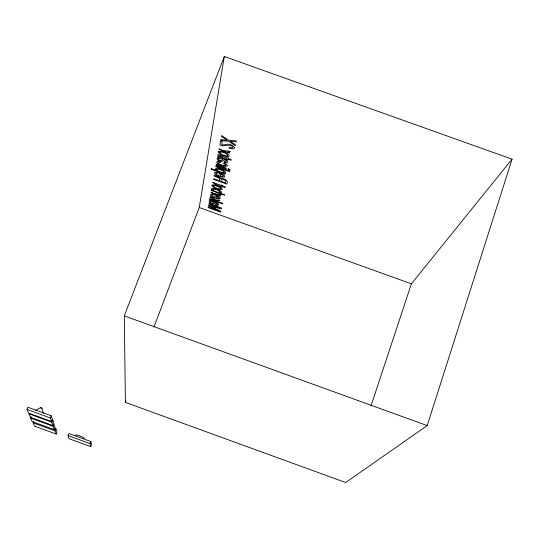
<?xml version="1.0" encoding="UTF-8"?>
<svg xmlns="http://www.w3.org/2000/svg" width="539" height="539" viewBox="0 0 539 539"><rect width="100%" height="100%" fill="white"/><g stroke="black" fill="none" stroke-linecap="round" stroke-linejoin="round"><path stroke-width="0.81" d="M153.986 326.957L199.235 207.515L224.312 56.48L512.05 159.167L427.211 425.594L345.674 482.52L125.405 402.39L124.287 315.874L224.312 56.48M371.007 405.914L411.372 283.831L512.05 159.167M125.405 402.39L125.998 400.821M90.707 446.595L90.107 443.631L90.909 441.549L68.864 433.504L68.062 435.586L68.999 438.672L90.707 446.595L91.489 444.54L90.909 441.549M53.118 425.601L53.954 423.472L52.728 420.009L51.879 422.172L53.118 425.601L30.534 417.368L28.924 413.797L51.879 422.172M54.196 429.57L53.004 426.268L53.833 424.146L55.018 427.481L54.196 429.57L32.057 421.491L30.507 418.062L31.067 416.654M33.647 421.485L33.101 422.872L34.577 426.154L56.258 434.057L55.119 430.897L55.928 428.822L54.358 428.249M56.258 434.057L57.053 432.015L55.928 428.822M51.65 421.525L50.363 417.954L51.225 415.751L27.826 407.221L26.95 409.418L28.621 413.13L51.65 421.525L52.499 419.355L51.225 415.751M35.325 410.664L40.56 407.585L41.968 408.218L43.201 412.968M41.968 408.218L40.674 407.868M42.958 412.712L43.551 412.8L42.83 412.402M199.235 207.515L411.372 283.831M124.287 315.874L427.211 425.594M26.95 409.418L50.363 417.954M30.507 418.062L53.004 426.268M68.062 435.586L90.107 443.631M33.101 422.872L55.119 430.897M75.891 435.276A4.548 0.573 20.7 0 1 80.324 436.125A4.548 0.573 20.7 0 1 83.727 438.274M219.669 178.854L219.36 180.727L213.599 178.658L213.471 179.319L226.899 184.136C229.216 180.154 223.725 178.187 220.714 178.517L219.285 177.419L214.232 175.249L214.084 176.064L218.43 177.796L219.669 178.854M234.472 147.565L234.216 148.508L233.023 148.926L229.014 148.057L229.156 147.363L232.356 147.929L232.74 146.958C229.237 142.842 224.042 147.673 219.905 144.93L220.613 141.144L222.297 141.75L221.724 144.762C224.696 145.537 227.674 143.091 230.604 144.701A4.541 1.671 21 0 1 232.808 145.752L234.472 147.565M227.168 165.48L226.986 166.133C224.554 167.13 214.973 164.631 217.076 161.363A3.712 1.314 21 0 1 218.807 161.37L220.599 161.808L220.471 162.434L218.632 162.118L217.877 162.785A2.23 0.788 21 0 0 218.76 163.647L222.681 165.271L225.47 165.507L225.551 164.819L223.631 163.566L223.759 162.946L226.084 164.105L227.168 165.48M221.01 194.599L218.955 194.896L220.599 195.489L220.491 196.014L210.992 192.598L211.093 192.039C214.313 194.559 218.383 193.757 221.01 194.599M230.106 151.425L227.829 151.85L229.634 152.497L229.499 153.137L219.07 149.397L219.198 148.717C222.917 151.634 227.236 150.502 230.106 151.425M211.221 168.66L211.106 169.28L225.012 174.272L225.134 173.679L223.813 173.201L225.443 172.985L225.646 172.312L225.107 171.55A4.467 1.556 20.9 0 0 223.058 170.216C221.037 169.677 216.146 166.585 215.115 169.327L216.314 170.492L211.221 168.66M208.283 207.07L208.182 207.623L220.768 212.157L220.95 211.335L210.52 206.262L221.482 208.889L221.664 208.067L208.95 203.493L208.849 204.052L219.555 207.892L208.62 205.278L208.512 205.851L218.908 210.911L208.283 207.07M209.839 198.743L209.745 199.262L222.58 203.877L222.695 203.358L215.229 200.676L219.501 200.717L219.649 200.016L215.869 199.996L210.25 196.567L210.116 197.267L214.657 199.982L213.356 200.003L209.839 198.743M211.477 190.004L211.376 190.523L224.514 195.246L224.635 194.7L219.878 192.996L221.017 192.928L221.482 192.174A3.847 1.287 20.8 0 0 220.478 191.035L216.921 189.337L213.06 188.367L211.355 188.906L212.696 190.442L211.477 190.004M215.95 166.073L215.836 166.699L229.634 171.651L229.769 171.031L215.95 166.073M216.247 164.483L216.126 165.123L226.171 168.734L226.306 168.094L216.247 164.483M220.882 139.689L220.707 140.625L228.59 141.258L235.307 145.719L235.516 144.762L230.234 141.299L236.156 141.851L236.358 140.922L228.792 140.288L221.657 135.552L221.475 136.535L227.202 140.255L220.882 139.689M213.821 194.417L213.72 194.97C210.217 193.831 212.265 197.348 214.616 197.24L215.088 194.828L219.44 196.903L220.208 197.853L220.094 198.534C216.786 199.221 211.968 197.705 210.23 194.727L211.531 194.04L213.821 194.417M218.066 172.588L217.945 173.194C214.273 172.015 216.368 175.802 218.868 175.674L219.393 173.012L223.954 175.222L224.75 176.246L224.628 177.001C221.172 177.83 216.011 176.192 214.279 172.999L215.654 172.217L218.066 172.588M216.24 195.852L215.876 197.678L218.773 197.941L218.342 196.917L216.24 195.852M220.599 174.117L220.195 176.132L223.24 176.368L222.796 175.249L220.599 174.117M215.661 204.47L215.56 204.968L217.594 205.467L218.881 204.84L217.695 203.156L209.604 199.767L209.476 200.38L210.722 201.101L209.139 201.384C208.896 203.419 212.514 204.261 214.205 204.025L215.256 202.88L217.534 204.025L217.082 204.739L215.661 204.47M224.325 161.794L224.204 162.394L226.441 162.913L227.882 162.118L227.424 160.763L226.609 160.137L217.716 156.364L217.561 157.105L218.922 157.927L217.621 158.068L216.961 158.709C217.662 160.79 220.7 161.68 222.728 161.309C223.314 159.389 225.504 159.706 226.407 161.188L225.895 162.057L224.325 161.794M221.192 179.75L220.882 181.272L225.477 182.923L225.821 180.996L225.376 180.403L222.62 179.258L221.192 179.75M221.145 186.09L221.044 186.561L222.378 187.04L222.472 186.575L225.187 187.545L225.315 186.959L222.6 185.982L222.715 185.429L221.381 184.951L221.266 185.504L214.266 182.856C207.966 180.349 221.428 187.801 221.145 186.09M226.791 158.796L226.683 159.322L228.098 159.827L228.206 159.301L231.083 160.332L231.224 159.672L228.347 158.641L228.475 158.021L227.06 157.509L226.926 158.136L219.501 155.32C212.723 152.517 227.054 160.797 226.791 158.796M228.186 168.768L228.051 169.401L229.971 170.095L230.113 169.455L228.186 168.768M218.369 151.587L218.18 152.005C219.488 155.36 224.217 156.067 227.418 156.681A4.555 1.644 21 0 0 229.068 156.249L229.25 155.886C227.667 152.362 221.92 150.61 218.369 151.587M212.123 185.072L211.955 185.436C213.296 188.461 217.601 189.074 220.566 189.708A4.238 1.422 20.8 0 0 222.088 189.371L222.257 189.054C220.633 185.881 215.459 184.338 212.123 185.072M219.831 152.207L219.69 152.483C220.613 154.868 224.15 155.131 226.319 155.805A2.527 0.91 21 0 0 227.586 155.609L227.701 155.003C225.861 153.022 222.472 151.776 219.831 152.207M220.047 192.046C217.79 192.989 214.603 191.311 212.817 189.768C214.131 188.057 218.928 190.287 220.047 192.046M213.484 185.645C213.585 188.017 217.729 188.239 219.541 188.919A2.351 0.788 20.8 0 0 220.714 188.785L220.606 187.936L218.719 186.777L214.731 185.537L213.484 185.645M216.617 169.327L217.244 170.56L219.838 171.779L223.025 172.635L223.988 172.514L224.116 171.921C222.223 170.196 219.191 168.882 216.617 169.327M218.618 158.783L218.787 159.726L220.788 160.582L221.684 160.427L222.775 159.342L220 158.493L218.618 158.783M210.453 201.802C210.338 203.466 213.451 203.917 214.226 202.388L211.699 201.599L210.453 201.802"/></g></svg>
